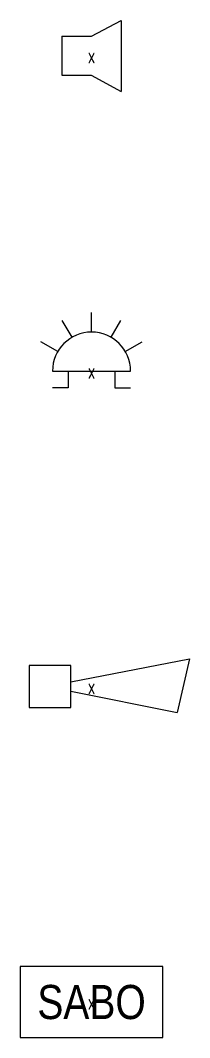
# Model space of a CAD drawing. Header units: metres. Extents: x -162 to 83385, y -62392 to -1971.
# Drawn here: x 28866 to 29413, y -35478 to -32195 of the extents above; entities that cross this region are included whole.
import ezdxf
from ezdxf.enums import TextEntityAlignment as Align

# ---------------------------------------------------------------- set-up
doc = ezdxf.new("R2010")
doc.units = ezdxf.units.M
doc.header["$LTSCALE"] = 0.5
for name, color, linetype, lineweight in [('ELIN_Attribut_01_Produkt_ID', 7, 'Continuous', 0), ('ELIN_Attribut_02_Stromkreis', 7, 'Continuous', 0), ('ELIN_Attribut_03_Verteilerbereich', 7, 'Continuous', 0), ('ELIN_Attribut_04_Montagehoehe', 7, 'Continuous', 0), ('ELIN_Attribut_05_Montageart', 7, 'Continuous', 0), ('ELIN_Attribut_06_Tuernummer', 7, 'Continuous', 0), ('ELIN_Attribut_07_Bemerkung', 7, 'Continuous', 0), ('ELIN_Attribut_08_Adresse', 7, 'Continuous', 0), ('ELIN_Attribut_10_AKZ1', 7, 'Continuous', 0), ('ELIN_Attribut_11_AKZ2', 7, 'Continuous', 0), ('ELIN_Attribut_12_Sonstiges1', 7, 'Continuous', 0), ('ELIN_Attribut_13_Sonstiges2', 7, 'Continuous', 0), ('ELIN_Attribut_14_Bauteil', 7, 'Continuous', 0), ('ELIN_Attribut_15_Ebene', 7, 'Continuous', 0), ('ELIN_Attribut_16_Raumnummer', 7, 'Continuous', 0), ('ELIN_Attribut_17_Raumname', 7, 'Continuous', 0), ('ELIN_Attribut_18_Montageabschnitt', 7, 'Continuous', 0), ('ELIN_Attribut_Basispunkt', 2, 'Continuous', 0), ('ELIN_Attribute_GEMOS', 11, 'Continuous', 0), ('ELIN_SWS_WA_EMA', 7, 'Continuous', 0)]:
    doc.layers.add(name, color=color, linetype=linetype, lineweight=lineweight)
doc.layers.get('0').off()
doc.styles.add('ARIAL_N', font='ARIALN.TTF')
doc.styles.add('ELIN_Attribute', font='isocp.shx', dxfattribs={"width": 0.8})

# ---------------------------------------------------------------- blocks, each defined once
blk = doc.blocks.new('ELIN_SWS_EMA_SIGNALGEBER_AKUSTISCH')
at = {"color": 0, "linetype": 'Continuous', "ltscale": 0.25}
for p, q in [((0, 62.9), (95.6, 114.1)), ((95.6, 114.1), (95.6, -115.2)), ((-95.6, 62.9), (0, 62.9)), ((-95.6, 62.9), (-95.6, -62.9)), ((-95.6, -62.9), (-1.2, -62.9)), ((-1.2, -62.9), (95.6, -115.2))]:
    blk.add_line(p, q, dxfattribs=at)
at = {"layer": 'ELIN_Attribut_01_Produkt_ID', "style": 'ELIN_Attribute', "width": 0.8, "flags": 8}
blk.add_attdef('01_PRODUKT_ID', text='', height=150, dxfattribs=at).set_placement((0, -169.5, 0), align=Align.TOP_CENTER)
at = {"layer": 'ELIN_Attribut_02_Stromkreis', "style": 'ELIN_Attribute', "width": 0.8, "flags": 8}
blk.add_attdef('02_STROMKREIS', text='', height=150, dxfattribs=at).set_placement((0, 150, 0), align=Align.CENTER)
at = {"layer": 'ELIN_Attribut_03_Verteilerbereich', "style": 'ELIN_Attribute', "width": 0.8, "flags": 8}
blk.add_attdef('03_VERTEILERBEREICH', (198.4, -672.7, 0), '', height=125, dxfattribs=at)
at = {"layer": 'ELIN_Attribut_04_Montagehoehe', "style": 'ELIN_Attribute', "width": 0.8, "flags": 8}
blk.add_attdef('04_MONTAGEHOEHE', text='', height=125, dxfattribs=at).set_placement((-424.5, -54.7, 0), align=Align.RIGHT)
at = {"layer": 'ELIN_Attribut_05_Montageart', "style": 'ELIN_Attribute', "width": 0.8, "flags": 8}
blk.add_attdef('05_MONTAGEART', (400.3, -54.7, 0), '', height=125, dxfattribs=at)
at = {"layer": 'ELIN_Attribut_06_Tuernummer', "style": 'ELIN_Attribute', "width": 0.8, "flags": 8}
blk.add_attdef('06_TUERNUMMER', text='', height=125, dxfattribs=at).set_placement((-424.9, -254.7, 0), align=Align.RIGHT)
at = {"layer": 'ELIN_Attribut_07_Bemerkung', "style": 'ELIN_Attribute', "width": 0.8, "flags": 8}
blk.add_attdef('07_BEMERKUNG', (198.4, -844.5, 0), '', height=125, dxfattribs=at)
at = {"layer": 'ELIN_Attribut_08_Adresse', "style": 'ELIN_Attribute', "width": 0.8, "flags": 8}
blk.add_attdef('08_ADRESSE', (198.4, -1100.6, 0), '', height=125, dxfattribs=at)
at = {"layer": 'ELIN_Attribut_10_AKZ1', "style": 'ELIN_Attribute', "width": 0.8, "flags": 8}
blk.add_attdef('10_AKZ1', (195.8, -1466.6, 0), '', height=125, dxfattribs=at)
at = {"layer": 'ELIN_Attribut_11_AKZ2', "style": 'ELIN_Attribute', "width": 0.8, "flags": 8}
blk.add_attdef('11_AKZ2', (195.8, -1622.9, 0), '', height=125, dxfattribs=at)
at = {"layer": 'ELIN_Attribut_12_Sonstiges1', "style": 'ELIN_Attribute', "width": 0.8, "flags": 8}
blk.add_attdef('12_SONSTIGES1', (198.4, -2000.7, 0), '', height=125, dxfattribs=at)
at = {"layer": 'ELIN_Attribut_13_Sonstiges2', "style": 'ELIN_Attribute', "width": 0.8, "flags": 8}
blk.add_attdef('13_SONSTIGES2', (198.4, -2151.6, 0), '', height=125, dxfattribs=at)
at = {"layer": 'ELIN_Attribut_14_Bauteil', "style": 'ELIN_Attribute', "width": 0.8, "flags": 8}
blk.add_attdef('14_BAUTEIL', (198.4, -2971.1, 0), '', height=125, dxfattribs=at)
at = {"layer": 'ELIN_Attribut_15_Ebene', "style": 'ELIN_Attribute', "width": 0.8, "flags": 8}
blk.add_attdef('15_EBENE', (198.4, -3118.3, 0), '', height=125, dxfattribs=at)
at = {"layer": 'ELIN_Attribut_16_Raumnummer', "style": 'ELIN_Attribute', "width": 0.8, "flags": 8}
blk.add_attdef('16_RAUMNUMMER', (198.4, -3312.6, 0), '', height=125, dxfattribs=at)
at = {"layer": 'ELIN_Attribut_17_Raumname', "style": 'ELIN_Attribute', "width": 0.8, "flags": 8}
blk.add_attdef('17_RAUMNAME', (198.4, -3469.1, 0), '', height=125, dxfattribs=at)
at = {"layer": 'ELIN_Attribut_18_Montageabschnitt', "style": 'ELIN_Attribute', "width": 0.8, "flags": 8}
blk.add_attdef('18_MONTAGEABSCHNITT', (198.4, -3670.1, 0), '', height=125, dxfattribs=at)
at = {"layer": 'ELIN_Attribut_Basispunkt', "style": 'ELIN_Attribute', "width": 0.8, "flags": 8}
blk.add_attdef('Basispunkt', text='', height=50, dxfattribs=at).set_placement((0, 0), align=Align.MIDDLE)
at = {"layer": 'ELIN_Attribute_GEMOS', "style": 'ELIN_Attribute', "width": 0.6, "flags": 8}
for tag, p in [('G01_PRO02ID', (1620.5, 183.6)), ('G02_BEZEICHNUNG', (1620.5, -14.6, 0)), ('G03_DESCRIPTION', (1620.5, -204.4, 0)), ('G04_GEMOS-SYMBOL', (1623.8, -404.4, 0)), ('G05_GEMOS-TYP', (1623.8, -604.4, 0)), ('G06_ORTSKENNUNG', (1620.5, -804.4, 0)), ('G08_FREI1', (1620.5, -1004.4, 0)), ('G08_FREI2', (1620.5, -1204.4, 0))]:
    blk.add_attdef(tag, p, '', height=125, dxfattribs=at)
blk = doc.blocks.new('ELIN_SWS_EMA_KOMBINIERTER_SIGNALGEBER')
at = {"color": 0}
for p, q in [((0, 126), (0, 189)), ((0, 126), (0, 189)), ((-63, 109.1), (-94.5, 163.7)), ((-63, 109.1), (-94.5, 163.7)), ((63, 109.1), (94.5, 163.7)), ((63, 109.1), (94.5, 163.7)), ((-109.1, 63), (-163.7, 94.5)), ((-109.1, 63), (-163.7, 94.5)), ((109.1, 63), (163.7, 94.5)), ((109.1, 63), (163.7, 94.5)), ((-126, 0), (126, 0)), ((-126, 0), (126, 0)), ((-75.5, 0), (-75.5, -54)), ((75.5, 0), (75.5, -54)), ((-75.5, -54), (-126, -54)), ((75.5, -54), (126, -54))]:
    blk.add_line(p, q, dxfattribs=at)
blk.add_arc((0, 0), 126, 0, 180, dxfattribs=at)
blk.add_arc((0, 0), 126, 0, 180, dxfattribs=at)
at = {"layer": 'ELIN_Attribut_01_Produkt_ID', "style": 'ELIN_Attribute', "width": 0.8, "flags": 8}
blk.add_attdef('01_PRODUKT_ID', text='', height=150, dxfattribs=at).set_placement((0, -169.5, 0), align=Align.TOP_CENTER)
at = {"layer": 'ELIN_Attribut_02_Stromkreis', "style": 'ELIN_Attribute', "width": 0.8, "flags": 8}
blk.add_attdef('02_STROMKREIS', text='', height=150, dxfattribs=at).set_placement((0, 259.5, 0), align=Align.CENTER)
at = {"layer": 'ELIN_Attribut_03_Verteilerbereich', "style": 'ELIN_Attribute', "width": 0.8, "flags": 8}
blk.add_attdef('03_VERTEILERBEREICH', (198.4, -672.7, 0), '', height=125, dxfattribs=at)
at = {"layer": 'ELIN_Attribut_04_Montagehoehe', "style": 'ELIN_Attribute', "width": 0.8, "flags": 8}
blk.add_attdef('04_MONTAGEHOEHE', text='', height=125, dxfattribs=at).set_placement((-424.5, -54.7, 0), align=Align.RIGHT)
at = {"layer": 'ELIN_Attribut_05_Montageart', "style": 'ELIN_Attribute', "width": 0.8, "flags": 8}
blk.add_attdef('05_MONTAGEART', (400.3, -54.7, 0), '', height=125, dxfattribs=at)
at = {"layer": 'ELIN_Attribut_06_Tuernummer', "style": 'ELIN_Attribute', "width": 0.8, "flags": 8}
blk.add_attdef('06_TUERNUMMER', text='', height=125, dxfattribs=at).set_placement((-424.9, -254.7, 0), align=Align.RIGHT)
at = {"layer": 'ELIN_Attribut_07_Bemerkung', "style": 'ELIN_Attribute', "width": 0.8, "flags": 8}
blk.add_attdef('07_BEMERKUNG', (198.4, -844.5, 0), '', height=125, dxfattribs=at)
at = {"layer": 'ELIN_Attribut_08_Adresse', "style": 'ELIN_Attribute', "width": 0.8, "flags": 8}
blk.add_attdef('08_ADRESSE', (198.4, -1100.6, 0), '', height=125, dxfattribs=at)
at = {"layer": 'ELIN_Attribut_10_AKZ1', "style": 'ELIN_Attribute', "width": 0.8, "flags": 8}
blk.add_attdef('10_AKZ1', (195.8, -1466.6, 0), '', height=125, dxfattribs=at)
at = {"layer": 'ELIN_Attribut_11_AKZ2', "style": 'ELIN_Attribute', "width": 0.8, "flags": 8}
blk.add_attdef('11_AKZ2', (195.8, -1622.9, 0), '', height=125, dxfattribs=at)
at = {"layer": 'ELIN_Attribut_12_Sonstiges1', "style": 'ELIN_Attribute', "width": 0.8, "flags": 8}
blk.add_attdef('12_SONSTIGES1', (198.4, -2000.7, 0), '', height=125, dxfattribs=at)
at = {"layer": 'ELIN_Attribut_13_Sonstiges2', "style": 'ELIN_Attribute', "width": 0.8, "flags": 8}
blk.add_attdef('13_SONSTIGES2', (198.4, -2151.6, 0), '', height=125, dxfattribs=at)
at = {"layer": 'ELIN_Attribut_14_Bauteil', "style": 'ELIN_Attribute', "width": 0.8, "flags": 8}
blk.add_attdef('14_BAUTEIL', (198.4, -2971.1, 0), '', height=125, dxfattribs=at)
at = {"layer": 'ELIN_Attribut_15_Ebene', "style": 'ELIN_Attribute', "width": 0.8, "flags": 8}
blk.add_attdef('15_EBENE', (198.4, -3118.3, 0), '', height=125, dxfattribs=at)
at = {"layer": 'ELIN_Attribut_16_Raumnummer', "style": 'ELIN_Attribute', "width": 0.8, "flags": 8}
blk.add_attdef('16_RAUMNUMMER', (198.4, -3312.6, 0), '', height=125, dxfattribs=at)
at = {"layer": 'ELIN_Attribut_17_Raumname', "style": 'ELIN_Attribute', "width": 0.8, "flags": 8}
blk.add_attdef('17_RAUMNAME', (198.4, -3469.1, 0), '', height=125, dxfattribs=at)
at = {"layer": 'ELIN_Attribut_18_Montageabschnitt', "style": 'ELIN_Attribute', "width": 0.8, "flags": 8}
blk.add_attdef('18_MONTAGEABSCHNITT', (198.4, -3670.1, 0), '', height=125, dxfattribs=at)
at = {"layer": 'ELIN_Attribut_Basispunkt', "style": 'ELIN_Attribute', "width": 0.8, "flags": 8}
blk.add_attdef('Basispunkt', text='', height=50, dxfattribs=at).set_placement((0, 0), align=Align.MIDDLE)
at = {"layer": 'ELIN_Attribute_GEMOS', "style": 'ELIN_Attribute', "width": 0.6, "flags": 8}
for tag, p in [('G01_PRO02ID', (1620.5, 183.6)), ('G02_BEZEICHNUNG', (1620.5, -14.6, 0)), ('G03_DESCRIPTION', (1620.5, -204.4, 0)), ('G04_GEMOS-SYMBOL', (1623.8, -404.4, 0)), ('G05_GEMOS-TYP', (1623.8, -604.4, 0)), ('G06_ORTSKENNUNG', (1620.5, -804.4, 0)), ('G08_FREI1', (1620.5, -1004.4, 0)), ('G08_FREI2', (1620.5, -1204.4, 0))]:
    blk.add_attdef(tag, p, '', height=125, dxfattribs=at)
blk = doc.blocks.new('ELIN_SWS_EMA_SIRENE')
at = {"color": 0}
for p, q in [((-66.6, 67.5), (-201.5, 67.5)), ((-201.5, 67.5), (-201.5, -67.5)), ((-66.6, 15), (316.9, 90)), ((-66.6, 15), (316.9, 90)), ((-66.6, -67.5), (-66.6, 67.5)), ((316.9, 90), (276.6, -83.3)), ((316.9, 90), (276.6, -83.3)), ((-66.6, -15), (276.6, -83.3)), ((-66.6, -15), (276.6, -83.3)), ((-201.5, -67.5), (-66.6, -67.5))]:
    blk.add_line(p, q, dxfattribs=at)
blk.add_lwpolyline([(-201.5, -67.5), (-66.6, -67.5), (-66.6, 67.5), (-201.5, 67.5)], close=True, dxfattribs=at)
at = {"layer": 'ELIN_Attribut_01_Produkt_ID', "style": 'ELIN_Attribute', "width": 0.8, "flags": 8}
blk.add_attdef('01_PRODUKT_ID', text='', height=150, dxfattribs=at).set_placement((0, -169.5, 0), align=Align.TOP_CENTER)
at = {"layer": 'ELIN_Attribut_02_Stromkreis', "style": 'ELIN_Attribute', "width": 0.8, "flags": 8}
blk.add_attdef('02_STROMKREIS', text='', height=150, dxfattribs=at).set_placement((0, 150, 0), align=Align.CENTER)
at = {"layer": 'ELIN_Attribut_03_Verteilerbereich', "style": 'ELIN_Attribute', "width": 0.8, "flags": 8}
blk.add_attdef('03_VERTEILERBEREICH', (198.4, -672.7, 0), '', height=125, dxfattribs=at)
at = {"layer": 'ELIN_Attribut_04_Montagehoehe', "style": 'ELIN_Attribute', "width": 0.8, "flags": 8}
blk.add_attdef('04_MONTAGEHOEHE', text='', height=125, dxfattribs=at).set_placement((-424.5, -54.7, 0), align=Align.RIGHT)
at = {"layer": 'ELIN_Attribut_05_Montageart', "style": 'ELIN_Attribute', "width": 0.8, "flags": 8}
blk.add_attdef('05_MONTAGEART', (400.3, -54.7, 0), '', height=125, dxfattribs=at)
at = {"layer": 'ELIN_Attribut_06_Tuernummer', "style": 'ELIN_Attribute', "width": 0.8, "flags": 8}
blk.add_attdef('06_TUERNUMMER', text='', height=125, dxfattribs=at).set_placement((-424.9, -254.7, 0), align=Align.RIGHT)
at = {"layer": 'ELIN_Attribut_07_Bemerkung', "style": 'ELIN_Attribute', "width": 0.8, "flags": 8}
blk.add_attdef('07_BEMERKUNG', (198.4, -844.5, 0), '', height=125, dxfattribs=at)
at = {"layer": 'ELIN_Attribut_08_Adresse', "style": 'ELIN_Attribute', "width": 0.8, "flags": 8}
blk.add_attdef('08_ADRESSE', (198.4, -1100.6, 0), '', height=125, dxfattribs=at)
at = {"layer": 'ELIN_Attribut_10_AKZ1', "style": 'ELIN_Attribute', "width": 0.8, "flags": 8}
blk.add_attdef('10_AKZ1', (195.8, -1466.6, 0), '', height=125, dxfattribs=at)
at = {"layer": 'ELIN_Attribut_11_AKZ2', "style": 'ELIN_Attribute', "width": 0.8, "flags": 8}
blk.add_attdef('11_AKZ2', (195.8, -1622.9, 0), '', height=125, dxfattribs=at)
at = {"layer": 'ELIN_Attribut_12_Sonstiges1', "style": 'ELIN_Attribute', "width": 0.8, "flags": 8}
blk.add_attdef('12_SONSTIGES1', (198.4, -2000.7, 0), '', height=125, dxfattribs=at)
at = {"layer": 'ELIN_Attribut_13_Sonstiges2', "style": 'ELIN_Attribute', "width": 0.8, "flags": 8}
blk.add_attdef('13_SONSTIGES2', (198.4, -2151.6, 0), '', height=125, dxfattribs=at)
at = {"layer": 'ELIN_Attribut_14_Bauteil', "style": 'ELIN_Attribute', "width": 0.8, "flags": 8}
blk.add_attdef('14_BAUTEIL', (198.4, -2971.1, 0), '', height=125, dxfattribs=at)
at = {"layer": 'ELIN_Attribut_15_Ebene', "style": 'ELIN_Attribute', "width": 0.8, "flags": 8}
blk.add_attdef('15_EBENE', (198.4, -3118.3, 0), '', height=125, dxfattribs=at)
at = {"layer": 'ELIN_Attribut_16_Raumnummer', "style": 'ELIN_Attribute', "width": 0.8, "flags": 8}
blk.add_attdef('16_RAUMNUMMER', (198.4, -3312.6, 0), '', height=125, dxfattribs=at)
at = {"layer": 'ELIN_Attribut_17_Raumname', "style": 'ELIN_Attribute', "width": 0.8, "flags": 8}
blk.add_attdef('17_RAUMNAME', (198.4, -3469.1, 0), '', height=125, dxfattribs=at)
at = {"layer": 'ELIN_Attribut_18_Montageabschnitt', "style": 'ELIN_Attribute', "width": 0.8, "flags": 8}
blk.add_attdef('18_MONTAGEABSCHNITT', (198.4, -3670.1, 0), '', height=125, dxfattribs=at)
at = {"layer": 'ELIN_Attribut_Basispunkt', "style": 'ELIN_Attribute', "width": 0.8, "flags": 8}
blk.add_attdef('Basispunkt', text='', height=50, dxfattribs=at).set_placement((0, 0), align=Align.MIDDLE)
at = {"layer": 'ELIN_Attribute_GEMOS', "style": 'ELIN_Attribute', "width": 0.6, "flags": 8}
for tag, p in [('G01_PRO02ID', (1620.5, 183.6)), ('G02_BEZEICHNUNG', (1620.5, -14.6, 0)), ('G03_DESCRIPTION', (1620.5, -204.4, 0)), ('G04_GEMOS-SYMBOL', (1623.8, -404.4, 0)), ('G05_GEMOS-TYP', (1623.8, -604.4, 0)), ('G06_ORTSKENNUNG', (1620.5, -804.4, 0)), ('G08_FREI1', (1620.5, -1004.4, 0)), ('G08_FREI2', (1620.5, -1204.4, 0))]:
    blk.add_attdef(tag, p, '', height=125, dxfattribs=at)
blk = doc.blocks.new('ELIN_SWS_EMA_SABODOSE')
at = {"linetype": 'Continuous', "ltscale": 0.25}
blk.add_lwpolyline([(230, -115), (230, 115), (-230, 115), (-230, -115), (230, -115)], dxfattribs=at)
at = {"style": 'ARIAL_N'}
blk.add_text('SABO', height=110, dxfattribs=at).set_placement((0, 0), align=Align.MIDDLE_CENTER)
at = {"layer": 'ELIN_Attribut_01_Produkt_ID', "style": 'ELIN_Attribute', "width": 0.8, "flags": 8}
blk.add_attdef('01_PRODUKT_ID', text='', height=150, dxfattribs=at).set_placement((0, -169.5, 0), align=Align.TOP_CENTER)
at = {"layer": 'ELIN_Attribut_02_Stromkreis', "style": 'ELIN_Attribute', "width": 0.8, "flags": 8}
blk.add_attdef('02_STROMKREIS', text='', height=150, dxfattribs=at).set_placement((0, 150, 0), align=Align.CENTER)
at = {"layer": 'ELIN_Attribut_03_Verteilerbereich', "style": 'ELIN_Attribute', "width": 0.8, "flags": 8}
blk.add_attdef('03_VERTEILERBEREICH', (198.4, -672.7, 0), '', height=125, dxfattribs=at)
at = {"layer": 'ELIN_Attribut_04_Montagehoehe', "style": 'ELIN_Attribute', "width": 0.8, "flags": 8}
blk.add_attdef('04_MONTAGEHOEHE', text='', height=125, dxfattribs=at).set_placement((-424.5, -54.7, 0), align=Align.RIGHT)
at = {"layer": 'ELIN_Attribut_05_Montageart', "style": 'ELIN_Attribute', "width": 0.8, "flags": 8}
blk.add_attdef('05_MONTAGEART', (400.3, -54.7, 0), '', height=125, dxfattribs=at)
at = {"layer": 'ELIN_Attribut_06_Tuernummer', "style": 'ELIN_Attribute', "width": 0.8, "flags": 8}
blk.add_attdef('06_TUERNUMMER', text='', height=125, dxfattribs=at).set_placement((-424.9, -254.7, 0), align=Align.RIGHT)
at = {"layer": 'ELIN_Attribut_07_Bemerkung', "style": 'ELIN_Attribute', "width": 0.8, "flags": 8}
blk.add_attdef('07_BEMERKUNG', (198.4, -844.5, 0), '', height=125, dxfattribs=at)
at = {"layer": 'ELIN_Attribut_08_Adresse', "style": 'ELIN_Attribute', "width": 0.8, "flags": 8}
blk.add_attdef('08_ADRESSE', (198.4, -1100.6, 0), '', height=125, dxfattribs=at)
at = {"layer": 'ELIN_Attribut_10_AKZ1', "style": 'ELIN_Attribute', "width": 0.8, "flags": 8}
blk.add_attdef('10_AKZ1', (195.8, -1466.6, 0), '', height=125, dxfattribs=at)
at = {"layer": 'ELIN_Attribut_11_AKZ2', "style": 'ELIN_Attribute', "width": 0.8, "flags": 8}
blk.add_attdef('11_AKZ2', (195.8, -1622.9, 0), '', height=125, dxfattribs=at)
at = {"layer": 'ELIN_Attribut_12_Sonstiges1', "style": 'ELIN_Attribute', "width": 0.8, "flags": 8}
blk.add_attdef('12_SONSTIGES1', (198.4, -2000.7, 0), '', height=125, dxfattribs=at)
at = {"layer": 'ELIN_Attribut_13_Sonstiges2', "style": 'ELIN_Attribute', "width": 0.8, "flags": 8}
blk.add_attdef('13_SONSTIGES2', (198.4, -2151.6, 0), '', height=125, dxfattribs=at)
at = {"layer": 'ELIN_Attribut_14_Bauteil', "style": 'ELIN_Attribute', "width": 0.8, "flags": 8}
blk.add_attdef('14_BAUTEIL', (198.4, -2971.1, 0), '', height=125, dxfattribs=at)
at = {"layer": 'ELIN_Attribut_15_Ebene', "style": 'ELIN_Attribute', "width": 0.8, "flags": 8}
blk.add_attdef('15_EBENE', (198.4, -3118.3, 0), '', height=125, dxfattribs=at)
at = {"layer": 'ELIN_Attribut_16_Raumnummer', "style": 'ELIN_Attribute', "width": 0.8, "flags": 8}
blk.add_attdef('16_RAUMNUMMER', (198.4, -3312.6, 0), '', height=125, dxfattribs=at)
at = {"layer": 'ELIN_Attribut_17_Raumname', "style": 'ELIN_Attribute', "width": 0.8, "flags": 8}
blk.add_attdef('17_RAUMNAME', (198.4, -3469.1, 0), '', height=125, dxfattribs=at)
at = {"layer": 'ELIN_Attribut_18_Montageabschnitt', "style": 'ELIN_Attribute', "width": 0.8, "flags": 8}
blk.add_attdef('18_MONTAGEABSCHNITT', (198.4, -3670.1, 0), '', height=125, dxfattribs=at)
at = {"layer": 'ELIN_Attribut_Basispunkt', "style": 'ELIN_Attribute', "width": 0.8, "flags": 8}
blk.add_attdef('Basispunkt', text='', height=50, dxfattribs=at).set_placement((0, 0), align=Align.MIDDLE)
at = {"layer": 'ELIN_Attribute_GEMOS', "style": 'ELIN_Attribute', "width": 0.6, "flags": 8}
for tag, p in [('G01_PRO02ID', (1620.5, 183.6)), ('G02_BEZEICHNUNG', (1620.5, -14.6, 0)), ('G03_DESCRIPTION', (1620.5, -204.4, 0)), ('G04_GEMOS-SYMBOL', (1623.8, -404.4, 0)), ('G05_GEMOS-TYP', (1623.8, -604.4, 0)), ('G06_ORTSKENNUNG', (1620.5, -804.4, 0)), ('G08_FREI1', (1620.5, -1004.4, 0)), ('G08_FREI2', (1620.5, -1204.4, 0))]:
    blk.add_attdef(tag, p, '', height=125, dxfattribs=at)

msp = doc.modelspace()

# ---------------------------------------------------------------- block references
at = {"layer": 'ELIN_SWS_WA_EMA', "lineweight": 0}
ref = msp.add_blockref('ELIN_SWS_EMA_SIGNALGEBER_AKUSTISCH', (29096.5, -32309.4), dxfattribs=at)
ref.add_attrib('Basispunkt', 'x', dxfattribs={"layer": 'ELIN_Attribut_Basispunkt', "height": 50, "style": 'ELIN_Attribute', "width": 0.8}).set_placement((29096.5, -32309.4), align=Align.MIDDLE)
ref = msp.add_blockref('ELIN_SWS_EMA_KOMBINIERTER_SIGNALGEBER', (29096.5, -33327.2), dxfattribs=at)
ref.add_attrib('Basispunkt', 'x', dxfattribs={"layer": 'ELIN_Attribut_Basispunkt', "height": 50, "style": 'ELIN_Attribute', "width": 0.8}).set_placement((29096.5, -33327.2), align=Align.MIDDLE)
ref = msp.add_blockref('ELIN_SWS_EMA_SIRENE', (29096.5, -34345.1), dxfattribs=at)
ref.add_attrib('Basispunkt', 'x', dxfattribs={"layer": 'ELIN_Attribut_Basispunkt', "height": 50, "style": 'ELIN_Attribute', "width": 0.8}).set_placement((29096.5, -34345.1), align=Align.MIDDLE)
ref = msp.add_blockref('ELIN_SWS_EMA_SABODOSE', (29096.5, -35363), dxfattribs=at)
ref.add_attrib('Basispunkt', 'x', dxfattribs={"layer": 'ELIN_Attribut_Basispunkt', "height": 50, "style": 'ELIN_Attribute', "width": 0.8}).set_placement((29096.5, -35363), align=Align.MIDDLE)

doc.saveas('drawing.dxf')
